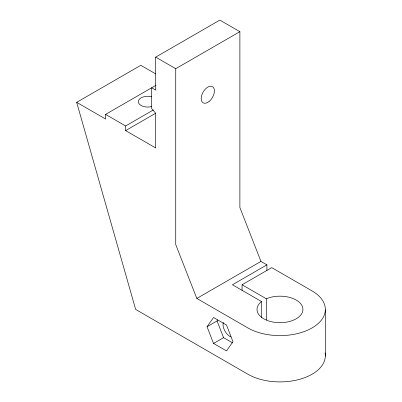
<?xml version="1.0" encoding="UTF-8"?>
<svg xmlns="http://www.w3.org/2000/svg" width="402" height="402" viewBox="0 0 402 402"><rect width="100%" height="100%" fill="white"/><g stroke="black" fill="none" stroke-linecap="round" stroke-linejoin="round"><path stroke-width="0.6" d="M207.05 326.731L213.532 317.515L226.492 324.997L232.974 341.7L226.492 350.921L213.532 343.439L207.05 326.731L217.07 320.947L217.794 319.922M325.067 352.901A45.356 26.185 0 0 1 299.565 379.337A45.356 26.185 0 0 1 247.903 374.232L135.65 309.424L76.671 102.339L140.816 65.305L155.81 73.958M153.353 109.967L125.63 125.972L125.63 130.605L155.695 147.961L155.695 113.243L151.685 108.62L151.685 87.782L155.695 90.098L155.695 57.134L219.839 20.1L239.883 31.673L239.883 207.543L260.958 261.411L266.918 264.853L266.918 270.481M155.695 57.134L175.739 68.707L239.883 31.673M76.671 102.339L105.585 119.027L105.585 114.399L156.036 85.269M125.63 130.605L155.524 113.339M175.739 68.707L175.739 244.577L196.814 298.445L260.958 261.411M266.918 264.853L232.441 284.757L261.511 301.545A22.964 13.256 0 0 0 275.139 322.384A22.964 13.256 0 0 0 302.42 306.631A22.964 13.256 0 0 0 266.325 298.766L242.059 284.757L242.059 290.39M242.059 284.757L271.727 267.631L312.047 290.907A45.356 26.185 0 0 1 312.047 327.942A45.356 26.185 0 0 1 247.903 327.942L196.814 298.445M213.532 343.439L223.552 337.65L232.733 342.951M105.585 114.399L125.63 125.972M217.07 320.947L223.552 337.65M325.329 309.826L325.329 356.122M266.325 298.766L266.325 320.032M261.511 301.545L261.511 317.806M230.949 336.992A9.919 5.728 60 0 1 223.256 322.419M151.82 106.515A9.357 5.402 0 0 1 138.323 101.671A9.357 5.402 0 0 1 151.82 96.827M209.527 101.113A9.357 5.402 -60 0 0 212.492 86.626A9.357 5.402 -60 0 0 201.422 96.44A9.357 5.402 -60 0 0 209.527 101.113"/></g></svg>
